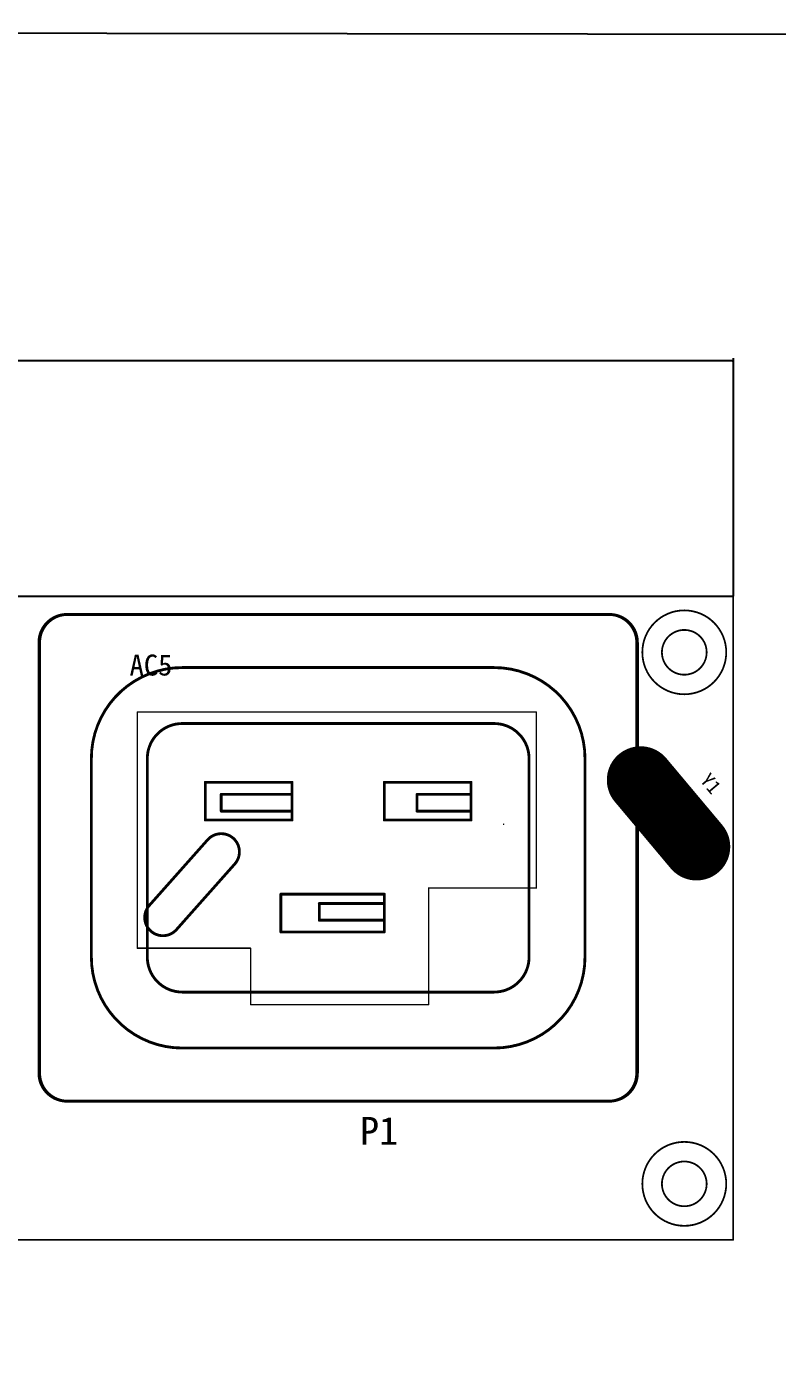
# Model space of a CAD drawing. Extents: x 741 to 1239, y 376 to 572.
# Drawn here: x 1078.5 to 1132.3, y 477.6 to 572.2 of the extents above; entities that cross this region are included whole.
import ezdxf

# ---------------------------------------------------------------- set-up
doc = ezdxf.new("R2010")
doc.units = 0
doc.header["$MEASUREMENT"] = 0
doc.layers.get('0').update_dxf_attribs({"linetype": 'CONTINUOUS'})
doc.layers.get('Defpoints').update_dxf_attribs({"linetype": 'CONTINUOUS'})
doc.layers.add('KEEPOUTLAYER', color=6, linetype='CONTINUOUS')
doc.layers.add('TOPOVERLAY', color=7, linetype='CONTINUOUS')
doc.styles.get("Standard").update_dxf_attribs({"font": ''})
doc.styles.get('Standard').set_extended_font_data('SimSun')
doc.dimstyles.get("Standard").update_dxf_attribs({"dimtxt": 0.18, "dimasz": 0.18, "dimexe": 0.18, "dimexo": 0.0625, "dimgap": 0.09, "dimtad": 0, "dimtih": 1, "dimtoh": 1, "dimdec": 4, "dimzin": 0, "dimdsep": 46, "dimtxsty": 'Standard', "dimcen": 0.09, "dimadec": 0, "dimazin": 0, "dimtfac": 1, "dimtdec": 4, "dimtofl": 0, "dimtmove": 0, "dimatfit": 0, "dimfxl": 1, "dimtolj": 1, "dimtzin": 0, "dimarcsym": 0})

# ---------------------------------------------------------------- blocks, each defined once
blk = doc.blocks.new('XTAL_2_42')
at = {"layer": 'TOPOVERLAY', "const_width": 0.254}
for points in [[(-3.073, -2.286, -1), (-3.073, 2.286)], [(3.15, 2.286, -1), (3.15, -2.286)]]:
    blk.add_lwpolyline(points, format="xyb", dxfattribs=at)
at = {"layer": 'TOPOVERLAY'}
for points, const_width in [([(2.896, 0), (-2.845, 0)], 4.826), ([(3.15, 2.286), (-3.073, 2.286)], 0.254), ([(3.15, -2.286), (-3.073, -2.286)], 0.254)]:
    blk.add_lwpolyline(points, dxfattribs=dict(at, const_width=const_width))
for points, const_width in [([(-4.051, 0, 1), (-1.638, 0, 1)], 2.413), ([(-3.137, 2.286, 1), (-3.01, 2.286, 1)], 0.127), ([(-3.137, 2.286, 1), (-3.01, 2.286, 1)], 0.127), ([(1.689, 0, 1), (4.102, 0, 1)], 2.413), ([(3.086, 2.286, 1), (3.213, 2.286, 1)], 0.127), ([(3.086, 2.286, 1), (3.213, 2.286, 1)], 0.127), ([(-3.137, -2.286, 1), (-3.01, -2.286, 1)], 0.127), ([(-3.137, -2.286, 1), (-3.01, -2.286, 1)], 0.127), ([(3.086, -2.286, 1), (3.213, -2.286, 1)], 0.127), ([(3.086, -2.286, 1), (3.213, -2.286, 1)], 0.127)]:
    blk.add_lwpolyline(points, format="xyb", close=True, dxfattribs=dict(at, const_width=const_width))
blk = doc.blocks.new('C19_114')
at = {"layer": 'KEEPOUTLAYER', "const_width": 0.203}
for points in [[(-1.295, -9.331, -1), (0.432, -7.387)], [(5.125, -11.558, -1), (3.398, -13.502)]]:
    blk.add_lwpolyline(points, format="xyb", dxfattribs=at)
for points in [[(5.125, -11.558), (0.432, -7.387)], [(3.398, -13.502), (-1.295, -9.331)]]:
    blk.add_lwpolyline(points, dxfattribs=at)
at = {"layer": 'KEEPOUTLAYER', "const_width": 0.102}
for points in [[(0.381, -7.387, 1), (0.483, -7.387, 1)], [(0.381, -7.387, 1), (0.483, -7.387, 1)], [(-1.346, -9.331, 1), (-1.244, -9.331, 1)], [(-1.346, -9.331, 1), (-1.244, -9.331, 1)], [(5.074, -11.558, 1), (5.176, -11.558, 1)], [(5.074, -11.558, 1), (5.176, -11.558, 1)], [(3.348, -13.502, 1), (3.449, -13.502, 1)], [(3.348, -13.502, 1), (3.449, -13.502, 1)]]:
    blk.add_lwpolyline(points, format="xyb", close=True, dxfattribs=at)
at = {"layer": 'TOPOVERLAY', "const_width": 0.203}
for points in [[(-17.407, 19.405, -0.414214), (-15.407, 21.405)], [(-17.407, 19.355, -0.414214), (-15.407, 21.355)], [(15.393, 21.405, -0.414214), (17.393, 19.405)], [(15.393, 21.355, -0.414214), (17.393, 19.355)], [(-13.607, 11.155, -0.414214), (-7.107, 17.655)], [(7.093, 17.655, -0.414214), (13.593, 11.155)], [(-9.607, 11.155, -0.414214), (-7.107, 13.655)], [(7.093, 13.655, -0.414214), (9.593, 11.155)], [(-1.295, -9.331, -1), (0.432, -7.387)], [(-7.107, -17.645, -0.414214), (-13.607, -11.145)], [(-7.107, -13.645, -0.414214), (-9.607, -11.145)], [(9.593, -11.145, -0.414214), (7.093, -13.645)], [(13.593, -11.145, -0.414214), (7.093, -17.645)], [(5.125, -11.558, -1), (3.398, -13.502)], [(-15.407, -21.345, -0.414214), (-17.407, -19.345)], [(-15.407, -21.395, -0.414214), (-17.407, -19.395)], [(17.393, -19.345, -0.414214), (15.393, -21.345)], [(17.393, -19.395, -0.414214), (15.393, -21.395)]]:
    blk.add_lwpolyline(points, format="xyb", dxfattribs=at)
for points in [[(15.393, 21.405), (-15.407, 21.405)], [(15.393, 21.355), (-15.407, 21.355)], [(-17.407, -19.395), (-17.407, 19.405)], [(17.393, 4.198), (17.393, 19.405)], [(7.093, 17.655), (-7.107, 17.655)], [(7.093, 13.655), (-7.107, 13.655)], [(-13.607, -11.145), (-13.607, 11.155)], [(-9.607, -11.145), (-9.607, 11.155)], [(9.593, -11.145), (9.593, 11.155)], [(13.593, -11.145), (13.593, 11.155)], [(-2.707, 9.505), (-5.407, 9.505)], [(-5.407, 3.305), (-5.407, 9.505)], [(-4.541, 5.647), (-4.541, 9.505)], [(-3.341, 5.647), (-3.341, 9.505)], [(-2.707, 3.305), (-2.707, 9.505)], [(-3.341, 5.647), (-4.541, 5.647)], [(17.393, -19.395), (17.393, 4.198)], [(-2.707, 3.305), (-5.407, 3.305)], [(5.293, 3.305), (2.593, 3.305)], [(2.593, -4.095), (2.593, 3.305)], [(3.257, -1.348), (3.257, 3.305)], [(4.457, -1.348), (4.457, 3.305)], [(5.293, -4.095), (5.293, 3.305)], [(4.457, -1.348), (3.257, -1.348)], [(-2.707, -3.295), (-5.407, -3.295)], [(-5.407, -9.495), (-5.407, -3.295)], [(-4.541, -8.358), (-4.541, -3.295)], [(-3.341, -8.358), (-3.341, -3.295)], [(-2.707, -9.495), (-2.707, -3.295)], [(5.293, -4.095), (2.593, -4.095)], [(5.125, -11.558), (0.432, -7.387)], [(-3.341, -8.358), (-4.541, -8.358)], [(-2.707, -9.495), (-5.407, -9.495)], [(3.398, -13.502), (-1.295, -9.331)], [(7.093, -13.645), (-7.107, -13.645)], [(7.093, -17.645), (-7.107, -17.645)], [(15.393, -21.345), (-15.407, -21.345)], [(15.393, -21.395), (-15.407, -21.395)]]:
    blk.add_lwpolyline(points, dxfattribs=at)
at = {"layer": 'TOPOVERLAY', "const_width": 0.102}
for points in [[(-15.458, 21.405, 1), (-15.356, 21.405, 1)], [(-15.458, 21.405, 1), (-15.356, 21.405, 1)], [(-15.458, 21.355, 1), (-15.356, 21.355, 1)], [(-15.458, 21.355, 1), (-15.356, 21.355, 1)], [(15.342, 21.405, 1), (15.444, 21.405, 1)], [(15.342, 21.405, 1), (15.444, 21.405, 1)], [(15.342, 21.355, 1), (15.444, 21.355, 1)], [(15.342, 21.355, 1), (15.444, 21.355, 1)], [(-17.458, 19.405, 1), (-17.356, 19.405, 1)], [(-17.458, 19.405, 1), (-17.356, 19.405, 1)], [(-17.458, 19.355, 1), (-17.356, 19.355, 1)], [(17.342, 19.405, 1), (17.444, 19.405, 1)], [(17.342, 19.405, 1), (17.444, 19.405, 1)], [(17.342, 19.355, 1), (17.444, 19.355, 1)], [(-7.158, 17.655, 1), (-7.056, 17.655, 1)], [(-7.158, 17.655, 1), (-7.056, 17.655, 1)], [(7.042, 17.655, 1), (7.144, 17.655, 1)], [(7.042, 17.655, 1), (7.144, 17.655, 1)], [(-7.158, 13.655, 1), (-7.056, 13.655, 1)], [(-7.158, 13.655, 1), (-7.056, 13.655, 1)], [(7.042, 13.655, 1), (7.144, 13.655, 1)], [(7.042, 13.655, 1), (7.144, 13.655, 1)], [(-13.658, 11.155, 1), (-13.556, 11.155, 1)], [(-13.658, 11.155, 1), (-13.556, 11.155, 1)], [(-9.658, 11.155, 1), (-9.556, 11.155, 1)], [(-9.658, 11.155, 1), (-9.556, 11.155, 1)], [(9.542, 11.155, 1), (9.644, 11.155, 1)], [(9.542, 11.155, 1), (9.644, 11.155, 1)], [(13.542, 11.155, 1), (13.644, 11.155, 1)], [(13.542, 11.155, 1), (13.644, 11.155, 1)], [(-5.458, 9.505, 1), (-5.356, 9.505, 1)], [(-5.458, 9.505, 1), (-5.356, 9.505, 1)], [(-4.592, 9.505, 1), (-4.49, 9.505, 1)], [(-3.392, 9.505, 1), (-3.29, 9.505, 1)], [(-2.758, 9.505, 1), (-2.656, 9.505, 1)], [(-2.758, 9.505, 1), (-2.656, 9.505, 1)], [(-4.592, 5.647, 1), (-4.49, 5.647, 1)], [(-4.592, 5.647, 1), (-4.49, 5.647, 1)], [(-3.392, 5.647, 1), (-3.29, 5.647, 1)], [(-3.392, 5.647, 1), (-3.29, 5.647, 1)], [(17.342, 4.198, 1), (17.444, 4.198, 1)], [(17.342, 4.198, 1), (17.444, 4.198, 1)], [(-5.458, 3.305, 1), (-5.356, 3.305, 1)], [(-5.458, 3.305, 1), (-5.356, 3.305, 1)], [(-2.758, 3.305, 1), (-2.656, 3.305, 1)], [(-2.758, 3.305, 1), (-2.656, 3.305, 1)], [(2.542, 3.305, 1), (2.644, 3.305, 1)], [(2.542, 3.305, 1), (2.644, 3.305, 1)], [(3.206, 3.305, 1), (3.308, 3.305, 1)], [(4.406, 3.305, 1), (4.508, 3.305, 1)], [(5.242, 3.305, 1), (5.344, 3.305, 1)], [(5.242, 3.305, 1), (5.344, 3.305, 1)], [(3.206, -1.348, 1), (3.308, -1.348, 1)], [(3.206, -1.348, 1), (3.308, -1.348, 1)], [(4.406, -1.348, 1), (4.508, -1.348, 1)], [(4.406, -1.348, 1), (4.508, -1.348, 1)], [(-5.458, -3.295, 1), (-5.356, -3.295, 1)], [(-5.458, -3.295, 1), (-5.356, -3.295, 1)], [(-4.592, -3.295, 1), (-4.49, -3.295, 1)], [(-3.392, -3.295, 1), (-3.29, -3.295, 1)], [(-2.758, -3.295, 1), (-2.656, -3.295, 1)], [(-2.758, -3.295, 1), (-2.656, -3.295, 1)], [(2.542, -4.095, 1), (2.644, -4.095, 1)], [(2.542, -4.095, 1), (2.644, -4.095, 1)], [(5.242, -4.095, 1), (5.344, -4.095, 1)], [(5.242, -4.095, 1), (5.344, -4.095, 1)], [(0.381, -7.387, 1), (0.483, -7.387, 1)], [(0.381, -7.387, 1), (0.483, -7.387, 1)], [(-4.592, -8.358, 1), (-4.49, -8.358, 1)], [(-4.592, -8.358, 1), (-4.49, -8.358, 1)], [(-3.392, -8.358, 1), (-3.29, -8.358, 1)], [(-3.392, -8.358, 1), (-3.29, -8.358, 1)], [(-5.458, -9.495, 1), (-5.356, -9.495, 1)], [(-5.458, -9.495, 1), (-5.356, -9.495, 1)], [(-2.758, -9.495, 1), (-2.656, -9.495, 1)], [(-2.758, -9.495, 1), (-2.656, -9.495, 1)], [(-1.346, -9.331, 1), (-1.244, -9.331, 1)], [(-1.346, -9.331, 1), (-1.244, -9.331, 1)], [(-13.658, -11.145, 1), (-13.556, -11.145, 1)], [(-13.658, -11.145, 1), (-13.556, -11.145, 1)], [(-9.658, -11.145, 1), (-9.556, -11.145, 1)], [(-9.658, -11.145, 1), (-9.556, -11.145, 1)], [(9.542, -11.145, 1), (9.644, -11.145, 1)], [(9.542, -11.145, 1), (9.644, -11.145, 1)], [(13.542, -11.145, 1), (13.644, -11.145, 1)], [(13.542, -11.145, 1), (13.644, -11.145, 1)], [(5.074, -11.558, 1), (5.176, -11.558, 1)], [(5.074, -11.558, 1), (5.176, -11.558, 1)], [(-7.158, -13.645, 1), (-7.056, -13.645, 1)], [(-7.158, -13.645, 1), (-7.056, -13.645, 1)], [(3.348, -13.502, 1), (3.449, -13.502, 1)], [(3.348, -13.502, 1), (3.449, -13.502, 1)], [(7.042, -13.645, 1), (7.144, -13.645, 1)], [(7.042, -13.645, 1), (7.144, -13.645, 1)], [(-7.158, -17.645, 1), (-7.056, -17.645, 1)], [(-7.158, -17.645, 1), (-7.056, -17.645, 1)], [(7.042, -17.645, 1), (7.144, -17.645, 1)], [(7.042, -17.645, 1), (7.144, -17.645, 1)], [(-17.458, -19.345, 1), (-17.356, -19.345, 1)], [(-17.458, -19.395, 1), (-17.356, -19.395, 1)], [(-17.458, -19.395, 1), (-17.356, -19.395, 1)], [(17.342, -19.345, 1), (17.444, -19.345, 1)], [(17.342, -19.395, 1), (17.444, -19.395, 1)], [(17.342, -19.395, 1), (17.444, -19.395, 1)], [(-15.458, -21.345, 1), (-15.356, -21.345, 1)], [(-15.458, -21.345, 1), (-15.356, -21.345, 1)], [(-15.458, -21.395, 1), (-15.356, -21.395, 1)], [(-15.458, -21.395, 1), (-15.356, -21.395, 1)], [(15.342, -21.345, 1), (15.444, -21.345, 1)], [(15.342, -21.345, 1), (15.444, -21.345, 1)], [(15.342, -21.395, 1), (15.444, -21.395, 1)], [(15.342, -21.395, 1), (15.444, -21.395, 1)]]:
    blk.add_lwpolyline(points, format="xyb", close=True, dxfattribs=at)
blk = doc.blocks.new('_Open90')
at = {"color": 0, "linetype": 'ByBlock', "lineweight": -2}
for p, q in [((0, 0), (-1, 0)), ((-0.5, 0.5), (0, 0)), ((0, 0), (-0.5, -0.5))]:
    blk.add_line(p, q, dxfattribs=at)
blk = doc.blocks.new('*D1159')
at = {"color": 0, "linetype": 'Continuous', "lineweight": -2}
for p, q in [((794.105, 531.424), (794.105, 548.467)), ((794.285, 548.287), (959.139, 548.287)), ((1128.934, 548.287), (964.08, 548.287)), ((1129.114, 531.448), (1129.114, 548.467))]:
    blk.add_line(p, q, dxfattribs=at)
at = {"layer": 'Defpoints', "color": 0, "linetype": 'Continuous'}
for p in [(1129.114, 548.287), (794.105, 531.362), (1129.114, 531.386)]:
    blk.add_point(p, dxfattribs=at)
at = {"color": 0, "linetype": 'Continuous', "lineweight": -2, "xscale": 0.18, "yscale": 0.18, "zscale": 0.18, "rotation": 180}
blk.add_blockref('_Open90', (794.105, 548.287), dxfattribs=at)
at = {"color": 0, "linetype": 'Continuous', "lineweight": -2, "xscale": 0.18, "yscale": 0.18, "zscale": 0.18}
blk.add_blockref('_Open90', (1129.114, 548.287), dxfattribs=at)
at = {"color": 6, "linetype": 'Continuous', "insert": (961.61, 548.287), "char_height": 1.5, "attachment_point": 5}
blk.add_mtext('\\A1;335', dxfattribs=at)

msp = doc.modelspace()

# ---------------------------------------------------------------- linework, layer by layer
at = {"linetype": 'Continuous'}
msp.add_lwpolyline([(740.609, 572.186), (1238.963, 571.502), (1238.963, 376.278), (740.609, 376.797)], close=True, dxfattribs=at)
at = {"layer": 'KEEPOUTLAYER'}
for points, const_width in [([(794.094, 531.442), (1129.094, 531.442)], 0.127), ([(1129.094, 485.442), (1129.094, 531.442)], 0.127), ([(1086.475, 523.173), (1115.015, 523.173)], 0.1), ([(1086.475, 506.292), (1086.475, 523.173)], 0.1), ([(1115.015, 522.763), (1115.015, 523.173)], 0.1), ([(1115.015, 510.592), (1115.015, 522.763)], 0.1), ([(1107.305, 502.262), (1107.305, 510.592)], 0.1), ([(1107.305, 510.592), (1115.015, 510.592)], 0.1), ([(1086.475, 506.292), (1094.575, 506.292)], 0.1), ([(1094.575, 502.262), (1094.575, 506.292)], 0.1), ([(1094.575, 502.262), (1107.305, 502.262)], 0.1), ([(794.094, 485.442), (1129.094, 485.442)], 0.127)]:
    msp.add_lwpolyline(points, dxfattribs=dict(at, const_width=const_width))
for points, const_width in [([(1129.062, 531.442, 1), (1129.125, 531.442, 1)], 0.0635), ([(1129.062, 531.442, 1), (1129.125, 531.442, 1)], 0.0635), ([(1127.194, 527.442, 1), (1123.994, 527.442, 1)], 0.127), ([(1123.962, 527.442, 1), (1124.025, 527.442, 1)], 0.0635), ([(1127.162, 527.442, 1), (1127.225, 527.442, 1)], 0.0635), ([(1086.45, 523.173, 1), (1086.5, 523.173, 1)], 0.05), ([(1086.45, 523.173, 1), (1086.5, 523.173, 1)], 0.05), ([(1114.99, 523.173, 1), (1115.04, 523.173, 1)], 0.05), ([(1114.99, 523.173, 1), (1115.04, 523.173, 1)], 0.05), ([(1114.99, 522.763, 1), (1115.04, 522.763, 1)], 0.05), ([(1114.99, 522.763, 1), (1115.04, 522.763, 1)], 0.05), ([(1107.28, 510.592, 1), (1107.33, 510.592, 1)], 0.05), ([(1107.28, 510.592, 1), (1107.33, 510.592, 1)], 0.05), ([(1114.99, 510.592, 1), (1115.04, 510.592, 1)], 0.05), ([(1114.99, 510.592, 1), (1115.04, 510.592, 1)], 0.05), ([(1086.45, 506.292, 1), (1086.5, 506.292, 1)], 0.05), ([(1086.45, 506.292, 1), (1086.5, 506.292, 1)], 0.05), ([(1094.55, 506.292, 1), (1094.6, 506.292, 1)], 0.05), ([(1094.55, 506.292, 1), (1094.6, 506.292, 1)], 0.05), ([(1094.55, 502.262, 1), (1094.6, 502.262, 1)], 0.05), ([(1094.55, 502.262, 1), (1094.6, 502.262, 1)], 0.05), ([(1107.28, 502.262, 1), (1107.33, 502.262, 1)], 0.05), ([(1107.28, 502.262, 1), (1107.33, 502.262, 1)], 0.05), ([(1127.194, 489.442, 1), (1123.994, 489.442, 1)], 0.127), ([(1123.962, 489.442, 1), (1124.025, 489.442, 1)], 0.0635), ([(1127.162, 489.442, 1), (1127.225, 489.442, 1)], 0.0635), ([(1129.062, 485.442, 1), (1129.125, 485.442, 1)], 0.0635), ([(1129.062, 485.442, 1), (1129.125, 485.442, 1)], 0.0635)]:
    msp.add_lwpolyline(points, format="xyb", close=True, dxfattribs=dict(at, const_width=const_width))
at = {"layer": 'TOPOVERLAY'}
for points, const_width in [([(1128.594, 527.442, 1), (1122.594, 527.442, 1)], 0.127), ([(1122.562, 527.442, 1), (1122.625, 527.442, 1)], 0.0635), ([(1128.562, 527.442, 1), (1128.625, 527.442, 1)], 0.0635), ([(1112.649, 515.156, 1), (1112.699, 515.156, 1)], 0.05), ([(1112.649, 515.146, 1), (1112.699, 515.146, 1)], 0.05), ([(1128.594, 489.442, 1), (1122.594, 489.442, 1)], 0.127), ([(1122.562, 489.442, 1), (1122.625, 489.442, 1)], 0.0635), ([(1128.562, 489.442, 1), (1128.625, 489.442, 1)], 0.0635)]:
    msp.add_lwpolyline(points, format="xyb", close=True, dxfattribs=dict(at, const_width=const_width))
at = {"layer": 'TOPOVERLAY', "const_width": 0.1}
msp.add_lwpolyline([(1112.674, 515.146), (1112.674, 515.156)], dxfattribs=at)

# ---------------------------------------------------------------- block references
for name, p, rotation in [('C19_114', (1100.837, 512.745), 270), ('XTAL_2_42', (1124.492, 515.9), 130.0000000000026)]:
    msp.add_blockref(name, p, dxfattribs=dict(rotation=rotation))

# ---------------------------------------------------------------- texts
at = {"layer": 'TOPOVERLAY'}
for s, height, rotation, p in [('AC5', 1.5, 360, (1085.924, 525.782)), ('Y1', 1, 310, (1126.672, 518.26)), ('P1', 2, 360, (1102.404, 492.232))]:
    msp.add_text(s, height=height, rotation=rotation, dxfattribs=at).set_placement(p)

# ---------------------------------------------------------------- dimensions: what is measured, and where the dimension line sits
at = {"color": 6, "linetype": 'Continuous'}
dim = msp.add_linear_dim(base=(1129.114, 548.287), p1=(794.105, 531.362), p2=(1129.114, 531.386), dimstyle='Standard', override={"dimtxt": 1.5, "dimgap": 1, "dimdec": 0, "dimblk1": 'Open90', "dimblk2": 'Open90', "dimsah": 1, "dimclrt": 6, "dimatfit": 3}, dxfattribs=at)
dim.commit()
dim.dimension.update_dxf_attribs({"geometry": '*D1159', "text_midpoint": (961.61, 548.287)})

doc.saveas('drawing.dxf')
